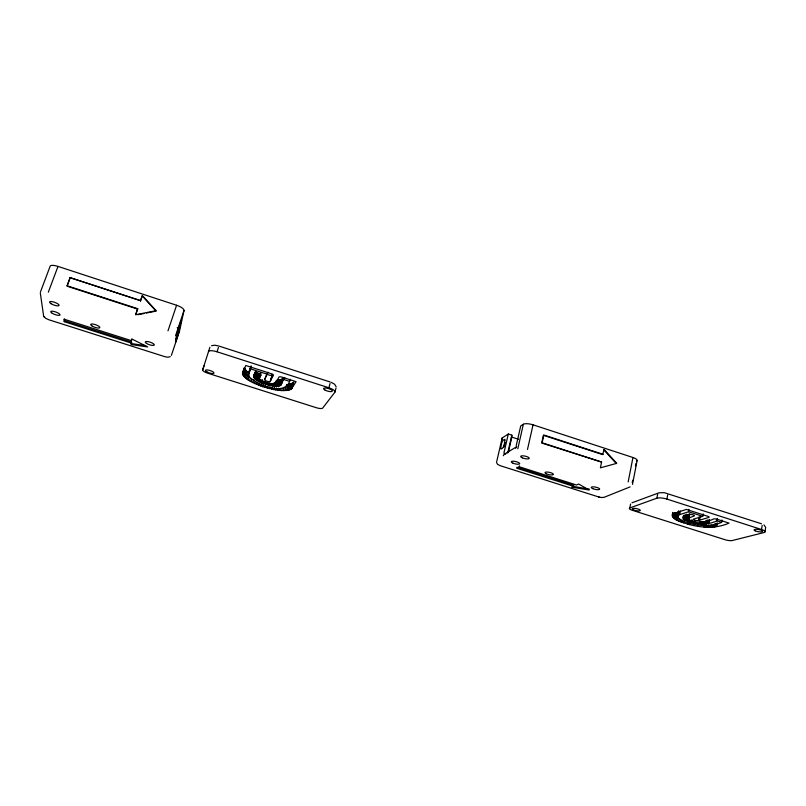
<?xml version="1.0" encoding="UTF-8"?>
<svg xmlns="http://www.w3.org/2000/svg" width="806" height="806" viewBox="0 0 806 806"><rect width="100%" height="100%" fill="white"/><g stroke="black" fill="none" stroke-linecap="round" stroke-linejoin="round"><path stroke-width="1.21" d="M688.687 514.762C685.574 526.378 709.562 521.673 713.532 518.953A2.761 0.705 10.3 0 1 717.239 519.316L729.017 523.094C715.809 529.008 701.069 527.819 687.528 524.091C682.42 521.885 670.068 520.515 672.819 512.425M131.257 343.054L131.116 344.545L147.77 346.963L131.64 338.883L131.469 340.676L63.996 319.146L64.228 321.685L131.257 343.054L131.59 342.097L64.581 320.728L64.43 319.035M131.59 342.097L131.449 343.598L145.715 345.663M135.912 314.159L137.705 308.698L67.049 285.747L70.051 277.647L140.506 300.638L70.051 277.647M762.174 525.441L761.559 529.512A7.586 1.904 9.9 0 1 763.977 532.565L732.332 540.514A5.36 1.3 10.4 0 1 725.138 539.748L632.236 510.269A5.35 1.37 11.4 0 1 629.808 507.951L630.604 504.062M503.72 447.33L505.06 442.645M517.805 448.781L523.356 424.258A7.647 2.358 12.7 0 1 533.048 424.822L632.952 457.506A7.597 2.247 11.1 0 1 636.397 461.183M496.758 461.375L502.168 438.001L508.314 434.011L511.86 435.159L511.488 438.555L511.377 436.973L518.429 439.25M667.67 494.985L666.935 499.095L761.559 529.512M765.106 531.799L765.64 527.295L763.947 524.887M678.34 511.578C673.907 520.061 685.594 521.774 690.943 523.568C701.008 526.147 711.859 526.761 721.592 522.359L721.995 519.951M712.978 527.134L713.381 524.777M714.428 526.983L715.023 523.426M715.728 526.761L716.333 523.205M688.062 518.329L694.127 516.011A2.73 0.705 10.6 0 0 693.059 514.863A2.73 0.705 10.6 0 0 689.412 514.51C678.249 515.094 684.012 520.908 690.178 521.895C698.893 524.625 708.454 524.908 716.897 520.857L717.3 518.439M716.877 526.489L717.481 522.933M707.728 523.507L708.343 519.93M707.91 527.255L708.313 524.897M708.927 523.154L709.532 519.578M709.703 527.275L710.106 524.918M711.406 527.235L711.799 524.877M672.385 514.802L674.038 513.462L686.359 509.412L707.779 516.283A2.75 0.705 10.4 0 1 708.806 517.442L698.328 520.575A2.7 0.685 10.6 0 1 694.712 520.213A2.7 0.685 10.6 0 1 693.664 519.084L702.751 516.324L703.175 513.906M701.593 523.93L702.006 521.573M702.651 523.981L703.054 521.613M703.648 523.981L704.051 521.613M704.051 527.043L704.464 524.696M704.585 523.96L704.998 521.593M705.462 523.9L706.076 520.344M706.258 523.809L706.872 520.253M706.016 527.174L706.419 524.827M706.973 523.688L707.587 520.122M694.691 523.023L695.094 520.666M698.328 520.575L698.943 516.999M697.865 526.298L698.278 523.95M699.618 520.182L700.233 516.606M699.366 523.749L699.779 521.391M700.505 523.86L700.908 521.492M689.14 521.573L689.553 519.215M689.523 524.615L689.936 522.268M691.256 522.217L691.669 519.85M692.374 522.51L692.787 520.152M693.654 525.542L694.067 523.205M683.085 518.308L683.508 515.941M683.397 518.661L684.032 515.115M683.81 519.024L684.445 515.477M683.75 522.943L684.163 520.605M684.324 519.396L684.959 515.85M684.929 519.769L685.765 515.044M685.624 520.142L686.662 514.238M686.39 520.505L687.437 514.611L688.284 514.974L687.246 520.867M677.483 516.324L678.924 514.883L688.536 511.77L688.969 509.352M688.112 518.711L688.888 514.419M688.243 518.913L689.08 514.268M687.528 524.091L687.941 521.744M689.332 514.137L688.163 521.23M689.17 517.543L689.805 513.966M677.493 516.767L678.551 510.843M677.645 517.22L678.551 511.971M677.433 520.384L678.279 515.699M678.35 515.185L678.984 511.619M678.924 514.883L679.569 511.306M679.7 514.591L680.335 511.004M678.823 521.049L679.246 518.701M680.355 521.694L680.768 519.356M681.997 522.328L682.41 519.991M672.234 515.89L672.657 513.523M672.436 516.485L673.081 512.938M672.839 517.099L673.473 513.563M673.413 517.734L674.269 513.029M674.169 518.389L675.237 512.515L678.491 514.52M675.096 519.054L676.153 513.18M676.194 519.719L677.242 513.855M336.031 387.958L334.873 392.21L322.692 408.078A5.612 1.572 15.9 0 1 316.375 407.725L207.696 373.198A5.803 1.612 17.6 0 1 202.679 369.914L209.872 347.295M629.808 507.951L656.88 498.189L657.676 494.108M632.952 457.506L628.166 481.917M632.236 482.603L632.7 480.215M635.471 465.939L635.934 463.561M632.498 484.396L637.113 460.548M603.15 454.352L543.838 435.018L542.116 442.766L601.578 462.05L600.41 467.833L616.771 463.329L604.147 449.456L602.656 454.594L543.395 435.28L541.924 441.91M573.59 486.31L516.696 468.205L519.276 466.775L576.492 485.01L578.688 484.023L589.126 490.028L571.756 487.136L573.59 486.31L573.781 485.403L516.908 467.289M179.496 328.364L181.189 320.405L177.723 330.803L175.869 339.457L179.496 328.364L177.199 327.619M171.396 355.345L179.486 331.185L184.02 310.491A8.382 2.65 18.9 0 0 176.595 305.252L58.002 266.403A8.806 2.68 20.7 0 0 49.982 266.645L40.34 292.296M533.048 424.822L527.487 449.466M519.276 466.775L519.487 465.858M516.223 445.647L520.716 425.971L523.356 424.258M508.405 451.985L511.397 438.988M508.314 434.011L503.881 453.153L505.846 453.828L504.596 454.03M507.73 453.103L511.86 435.159M284.74 377.52L280.478 385.429L277.244 386.165L272.116 385.782L262.514 383.112L255.895 379.646L253.608 376.845L255.17 373.037A2.912 0.846 17 0 1 258.313 373.148A2.912 0.846 17 0 1 260.711 374.81L259.149 378.074L260.116 379.676L264.469 382.064L270.927 383.767L275.461 383.283L278.987 377.077A2.922 0.856 16.7 0 1 282.211 377.208L296.094 381.661L291.5 388.875L287.823 390.366L281.626 390.598L273.718 389.56L262.867 386.709L254.696 383.505L248.067 379.898L243.805 376.321L242.505 373.218L245.78 365.511L271.048 373.621A2.932 0.866 16.8 0 1 273.425 375.294L270.161 381.359A2.881 0.826 16.8 0 1 267.028 381.228A2.881 0.826 16.8 0 1 264.68 379.606L266.02 375.737M330.077 383.515L328.868 387.777A7.929 2.347 15.9 0 1 334.873 392.21M251.14 365.864L248.238 375.969C256.389 384.412 286.08 397.993 290.261 379.294M290.845 389.358L292.689 383.162L293.797 382.104L291.963 388.331M291.5 388.875L293.334 382.669M284.992 390.638L286.825 384.492M286.543 386.558L287.168 384.482M286.483 390.547L288.316 384.381L292.689 383.162M287.823 390.366L289.656 384.2M289.001 390.104L290.835 383.928M290.019 389.772L291.853 383.585M278.816 386.003L280.669 379.807L283.369 377.873L281.506 384.109M277.828 390.235L278.443 388.19M279.46 385.852L281.324 379.646M280.014 385.661L281.878 379.455M280.478 385.429L282.332 379.213M280.82 385.157L282.684 378.941M281.123 384.784L282.987 378.558M279.773 390.457L280.387 388.411M281.626 390.598L282.241 388.552M283.369 390.658L284.286 387.585M272.116 385.782L272.74 383.716M271.572 389.117L272.186 387.082M273.254 385.943L274.181 382.86M274.342 386.064L275.581 381.943M275.259 383.455L275.884 381.379M275.461 383.283L276.085 381.208M273.718 389.56L274.332 387.525M275.682 383.001L276.307 380.926M275.37 386.145L277.234 379.958L280.669 379.807M276.347 386.175L278.201 379.989M275.803 389.933L276.418 387.898M277.244 386.165L279.108 379.979M278.07 386.104L279.924 379.908M267.31 384.714L267.935 382.659M267.219 388.029L267.834 385.993M268.529 385.036L269.154 382.981M270.161 381.359L272.448 374.367L270.564 380.613M269.748 385.318L270.373 383.263M269.406 388.613L270.02 386.568M270.947 385.57L271.572 383.515M261.386 382.659L262.323 379.566M260.731 385.973L261.356 383.928M262.514 383.112L263.139 381.057M263.673 383.555L264.308 381.5M262.867 386.709L263.491 384.674M264.68 379.606L268.086 372.171M264.872 383.968L265.496 381.913M265.033 387.394L265.658 385.359M266.081 384.361L266.705 382.306M255.26 379.142L257.164 372.946L261.174 375.505M254.696 383.505L255.331 381.46M255.895 379.646L257.799 373.45M256.62 380.16L258.514 373.964M257.426 380.664L259.33 374.488M256.64 384.361L257.265 382.316M258.323 381.178L260.731 373.107M259.21 378.548L260.801 373.359M259.341 378.82L260.61 374.669M259.28 381.681L259.915 379.626M258.655 385.187L259.28 383.142M260.308 382.175L260.932 380.12M249.528 380.815L250.162 378.77M251.129 381.732L251.764 379.676M253.608 376.452L254.887 372.301M253.608 376.845L254.887 372.694M253.729 377.258L255.321 372.08M253.95 377.702L255.865 371.485M252.862 382.628L253.809 379.555M254.283 378.165L256.187 371.959M254.716 378.649L256.63 372.443M243.805 376.321L245.729 370.125L244.47 367.707L242.535 373.924M244.611 377.188L246.525 371.002L245.729 370.125M245.598 378.074L247.513 371.909L246.525 371.002M246.747 378.981L250.142 368.06M248.238 375.969L250.001 369.158M248.067 375.384L251.341 366.79M248.067 379.898L249.336 375.798M242.505 373.218L244.117 368.03M242.757 374.679L244.692 368.473M243.19 375.485L245.115 369.279M515.618 448.287L516.243 447.078M208.452 351.567A8.201 2.408 17.7 0 1 217.046 351.789L218.426 347.487M503.287 455.722L504.234 454.252L516.575 446.776M202.679 369.914L204.029 365.843M184.02 310.491L175.506 335.86M176.595 305.252L167.991 330.823M137.705 308.698L135.599 314.753L156.142 310.703L142.289 295.51L140.506 300.638M140.466 301.071L142.239 295.943L156.082 311.116L146.42 313.02M131.469 340.676L131.801 339.719M48.33 292.195L58.002 266.403M64.228 321.685L64.581 320.728M137.665 309.111L67.089 286.19L70.082 278.1M170.268 356.615L167.95 357.239L164.807 356.665L48.894 319.781L45.65 318.31L43.816 316.335M601.578 462.05L541.682 443.018M211.535 345.693L214.88 345.21L218.96 346.066L330.218 381.994M601.085 497.504L603.986 497.352L630.121 486.884M761.509 523.779L664.335 492.688L659.096 492.778L632.015 502.773M137.977 314.693L144.012 313.504M599.332 497.151L600.591 497.423M600.53 497.423L601.216 497.514M573.187 486.431L589.317 489.111M496.476 462.281L497.524 464.296L500.113 465.646L598.798 497M598.657 496.959L599.412 497.181M250.686 368.906L267.441 374.276M284.105 379.626L289.636 381.399M688.536 511.77L702.751 516.324M716.897 520.857L721.592 522.359M217.046 351.789L328.868 387.777M331.276 382.376L334.621 384.23L336.112 386.668M247.513 371.909L248.661 372.815M603.654 449.698L616.258 463.561M44.028 316.758L44.552 317.423M40.35 293.324L43.554 315.549M502.571 439.451A5.41 1.592 13 0 1 502.168 438.001M656.88 498.189A7.566 2.015 10.9 0 1 666.935 499.095M272.045 375.122A2.871 0.846 16.9 0 1 269.99 375.284A2.871 0.846 16.9 0 1 267.108 374.165M179.486 331.185A5.914 1.773 18.6 0 1 178.549 331.81M504.909 440.036C504.697 442.806 503.881 448.922 500.939 449.002C500.697 446 501.755 439.693 504.778 439.381L504.909 440.036M175.537 342.157L179.194 331.125L175.537 342.157M592.793 488.648A4.282 1.149 11.8 0 0 599.604 489.252A4.282 1.149 11.8 0 0 593.982 486.874A4.282 1.149 11.8 0 0 592.793 488.648M522.419 457.868A4.413 1.249 12.8 0 0 529.24 458.392A4.413 1.249 12.8 0 0 523.205 455.833A4.413 1.249 12.8 0 0 522.419 457.868M513.049 463.208A4.312 1.189 12.9 0 0 519.689 463.742A4.312 1.189 12.9 0 0 513.765 461.254A4.312 1.189 12.9 0 0 513.049 463.208M546.196 473.716A4.292 1.169 12.5 0 0 553.269 474.653A4.292 1.169 12.5 0 0 548.221 472.135A4.292 1.169 12.5 0 0 546.196 473.716M755.202 530.842A4.373 1.098 9.8 0 0 762.466 531.587A4.373 1.098 9.8 0 0 757.358 529.351A4.373 1.098 9.8 0 0 755.202 530.842M633.476 509.876A4.131 1.058 11.4 0 0 640.206 510.611A4.131 1.058 11.4 0 0 635.108 508.374A4.131 1.058 11.4 0 0 633.476 509.876M325.09 390.124A4.564 1.35 15.9 0 0 332.324 391.212A4.564 1.35 15.9 0 0 326.601 388.129A4.564 1.35 15.9 0 0 325.09 390.124M207.071 371.999A4.473 1.249 17.6 0 0 213.943 373.128A4.473 1.249 17.6 0 0 208.069 370.045A4.473 1.249 17.6 0 0 207.071 371.999M52.209 313.272A4.937 1.35 19.8 0 0 59.936 315.106A4.937 1.35 19.8 0 0 54.042 311.469A4.937 1.35 19.8 0 0 52.209 313.272M92.358 326.198A4.856 1.35 19.3 0 0 99.793 327.699A4.856 1.35 19.3 0 0 93.597 324.163A4.856 1.35 19.3 0 0 92.358 326.198M146.47 343.386A4.745 1.34 18.6 0 0 154.117 345.21A4.745 1.34 18.6 0 0 148.838 341.794A4.745 1.34 18.6 0 0 146.47 343.386M51.05 303.711A5.068 1.421 20 0 0 58.979 305.595A5.068 1.421 20 0 0 52.924 301.807A5.068 1.421 20 0 0 51.05 303.711"/></g></svg>
